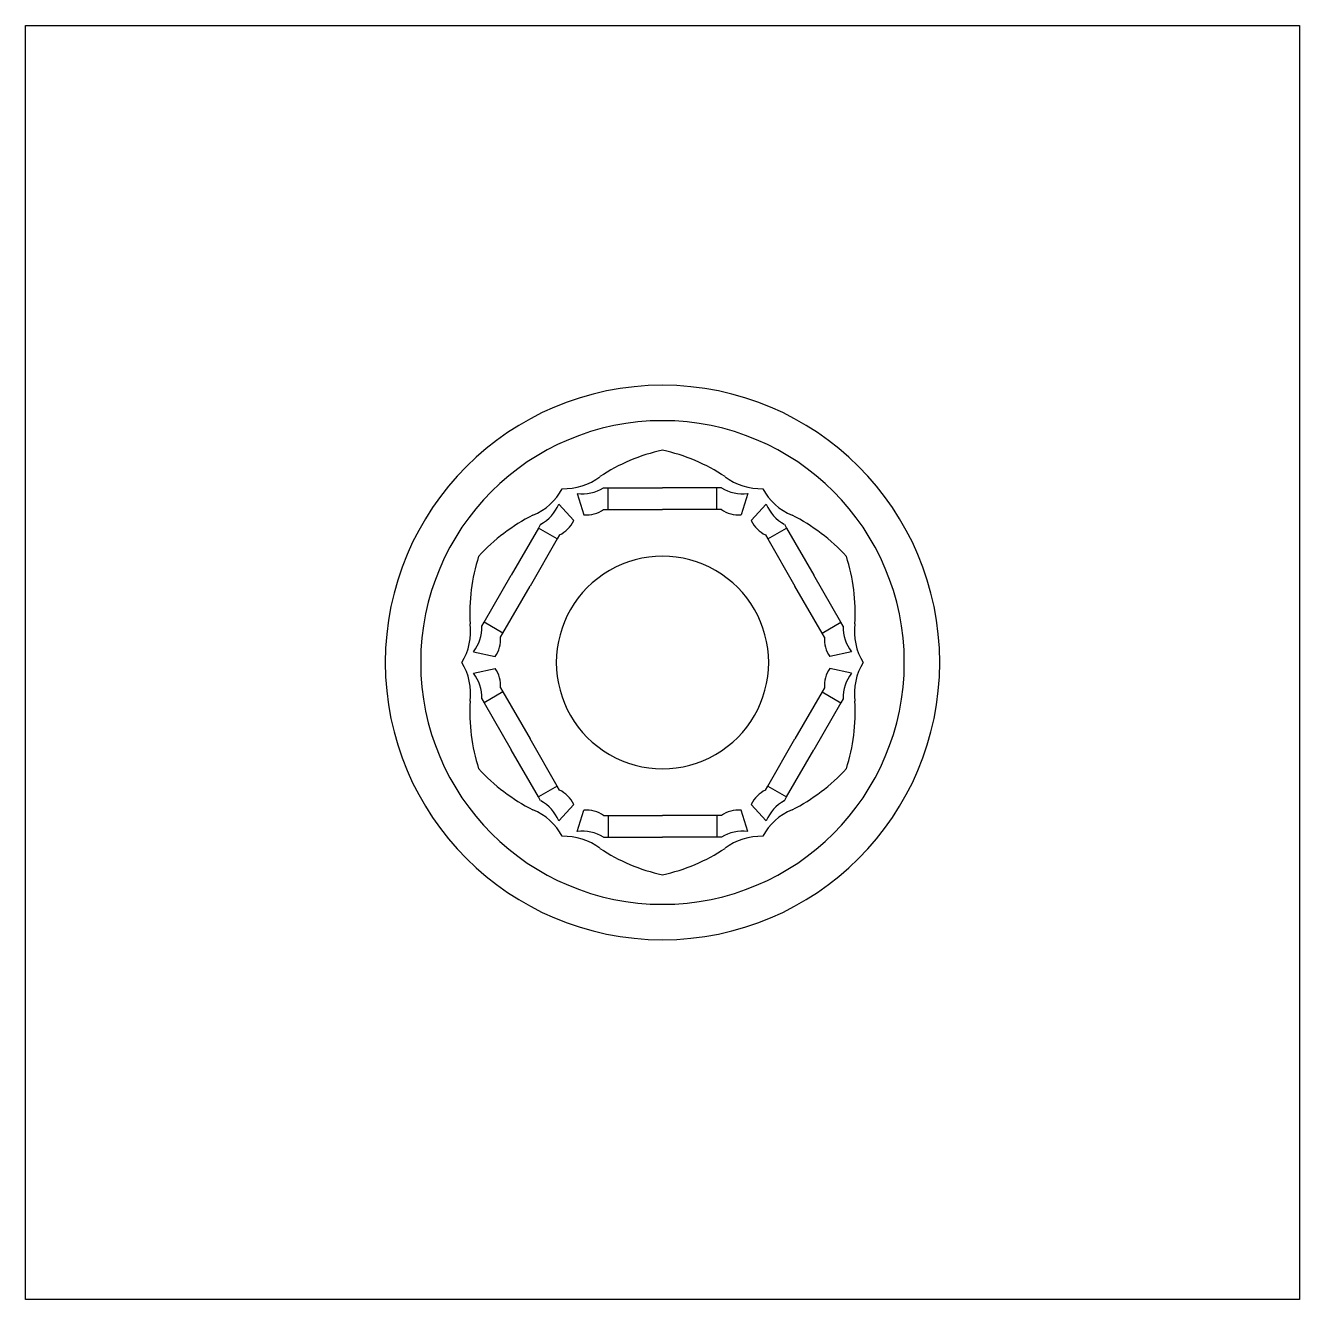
# Model space of a CAD drawing. Extents: x -54 to 54, y -54 to 54.
import ezdxf

# ---------------------------------------------------------------- set-up
doc = ezdxf.new("R2010")
doc.units = 0
doc.layers.add('default', color=7, linetype='CONTINUOUS')

msp = doc.modelspace()

# ---------------------------------------------------------------- linework, layer by layer
at = {"layer": 'default'}
for p, q in [((-54, -54), (-54, 54)), ((-54, 54), (54, 54)), ((54, 54), (54, -54)), ((-7.22, 14.33), (-6.66, 12.53)), ((-5, 14.81), (-4.61, 14.81)), ((-4.61, 14.81), (0, 14.81)), ((-4.61, 12.97), (-4.61, 14.81)), ((4.61, 14.81), (0, 14.81)), ((5, 14.81), (4.61, 14.81)), ((4.61, 12.97), (4.61, 14.81)), ((7.22, 14.33), (6.66, 12.53)), ((-8.8, 13.41), (-7.52, 12.03)), ((-5, 12.97), (-4.61, 12.97)), ((-4.61, 12.97), (0, 12.97)), ((4.61, 12.97), (0, 12.97)), ((5, 12.97), (4.61, 12.97)), ((8.8, 13.41), (7.52, 12.03)), ((-10.52, 11.4), (-12.82, 7.4)), ((-10.33, 11.73), (-10.52, 11.4)), ((-8.93, 10.48), (-10.52, 11.4)), ((-8.73, 10.81), (-8.93, 10.48)), ((8.73, 10.81), (8.93, 10.48)), ((8.93, 10.48), (10.52, 11.4)), ((10.33, 11.73), (10.52, 11.4)), ((10.52, 11.4), (12.82, 7.4)), ((-8.93, 10.48), (-11.23, 6.48)), ((8.93, 10.48), (11.23, 6.48)), ((-15.13, 3.41), (-12.82, 7.4)), ((-13.54, 2.49), (-11.23, 6.48)), ((13.54, 2.49), (11.23, 6.48)), ((15.13, 3.41), (12.82, 7.4)), ((-15.32, 3.08), (-15.13, 3.41)), ((-13.54, 2.49), (-15.13, 3.41)), ((13.54, 2.49), (15.13, 3.41)), ((15.32, 3.08), (15.13, 3.41)), ((-13.73, 2.16), (-13.54, 2.49)), ((13.73, 2.16), (13.54, 2.49)), ((-16.02, 0.91), (-14.18, 0.5)), ((16.02, 0.91), (14.18, 0.5)), ((-16.02, -0.91), (-14.18, -0.5)), ((16.02, -0.91), (14.18, -0.5)), ((-13.73, -2.16), (-13.54, -2.49)), ((13.73, -2.16), (13.54, -2.49)), ((-15.32, -3.08), (-15.13, -3.41)), ((-13.54, -2.49), (-15.13, -3.41)), ((-13.54, -2.49), (-11.23, -6.48)), ((13.54, -2.49), (11.23, -6.48)), ((13.54, -2.49), (15.13, -3.41)), ((15.32, -3.08), (15.13, -3.41)), ((-15.13, -3.41), (-12.82, -7.4)), ((15.13, -3.41), (12.82, -7.4)), ((-10.52, -11.4), (-12.82, -7.4)), ((-8.93, -10.48), (-11.23, -6.48)), ((8.93, -10.48), (11.23, -6.48)), ((10.52, -11.4), (12.82, -7.4)), ((-8.93, -10.48), (-10.52, -11.4)), ((-8.73, -10.81), (-8.93, -10.48)), ((8.73, -10.81), (8.93, -10.48)), ((8.93, -10.48), (10.52, -11.4)), ((-10.33, -11.73), (-10.52, -11.4)), ((10.33, -11.73), (10.52, -11.4)), ((-8.8, -13.41), (-7.52, -12.03)), ((-7.22, -14.33), (-6.66, -12.53)), ((7.22, -14.33), (6.66, -12.53)), ((8.8, -13.41), (7.52, -12.03)), ((-5, -12.97), (-4.61, -12.97)), ((-4.61, -12.97), (0, -12.97)), ((-4.61, -12.97), (-4.61, -14.81)), ((4.61, -12.97), (0, -12.97)), ((5, -12.97), (4.61, -12.97)), ((4.61, -12.97), (4.61, -14.81)), ((-5, -14.81), (-4.61, -14.81)), ((-4.61, -14.81), (0, -14.81)), ((4.61, -14.81), (0, -14.81)), ((5, -14.81), (4.61, -14.81)), ((54, -54), (-54, -54))]:
    msp.add_line(p, q, dxfattribs=at)
for centre, radius, start, end in [((0, 0), 23.5, 0, 180), ((0, 0), 20.5, 0, 180), ((3.41, 2.51), 15.86, 102.4152, 123.3774), ((-3.41, 2.51), 15.86, 56.6226, 77.5848), ((-8.35, 19.77), 5.04, 268.255, 307.1247), ((8.35, 19.77), 5.04, 232.8753, 271.745), ((-12.94, 17.12), 5.04, 292.8753, 331.745), ((-6.79, 17.72), 3.42, 262.7694, 301.6392), ((6.79, 17.72), 3.42, 238.3608, 277.2306), ((12.94, 17.12), 5.04, 208.255, 247.1247), ((-11.95, 14.74), 3.42, 298.3608, 337.2306), ((-6.45, 15.1), 2.58, 265.4249, 304.2947), ((6.45, 15.1), 2.58, 235.7053, 274.5751), ((11.95, 14.74), 3.42, 202.7694, 241.6392), ((-3.88, -1.7), 15.86, 116.6226, 137.5848), ((-9.85, 13.14), 2.58, 295.7053, 334.5751), ((9.85, 13.14), 2.58, 205.4249, 244.2947), ((3.88, -1.7), 15.86, 42.4152, 63.3774), ((-0.47, 4.21), 15.86, 162.4152, 183.3774), ((0, 0), 9, 60, 120), ((0.47, 4.21), 15.86, 356.6226, 17.5848), ((0, 0), 9, 120, 180), ((0, 0), 9, 0, 60), ((-21.3, 2.65), 5.04, 328.255, 7.1247), ((21.3, 2.65), 5.04, 172.8753, 211.745), ((-18.74, 2.98), 3.42, 322.7694, 1.6392), ((18.74, 2.98), 3.42, 178.3608, 217.2306), ((-16.3, 1.96), 2.58, 325.4249, 4.2947), ((16.3, 1.96), 2.58, 175.7053, 214.5751), ((0, 0), 23.5, 180, 0), ((0, 0), 20.5, 180, 0), ((-21.3, -2.65), 5.04, 352.8753, 31.745), ((0, 0), 9, 180, 240), ((0, 0), 9, 300, 0), ((-18.74, -2.98), 3.42, 358.3608, 37.2306), ((-16.3, -1.96), 2.58, 355.7053, 34.5751), ((16.3, -1.96), 2.58, 145.4249, 184.2947), ((18.74, -2.98), 3.42, 142.7694, 181.6392), ((21.3, -2.65), 5.04, 148.255, 187.1247), ((-0.47, -4.21), 15.86, 176.6226, 197.5848), ((0.47, -4.21), 15.86, 342.4152, 3.3774), ((0, 0), 9, 240, 300), ((-3.88, 1.7), 15.86, 222.4152, 243.3774), ((3.88, 1.7), 15.86, 296.6226, 317.5848), ((-11.95, -14.74), 3.42, 22.7694, 61.6392), ((-9.85, -13.14), 2.58, 25.4249, 64.2947), ((9.85, -13.14), 2.58, 115.7053, 154.5751), ((11.95, -14.74), 3.42, 118.3608, 157.2306), ((-12.94, -17.12), 5.04, 28.255, 67.1247), ((-6.45, -15.1), 2.58, 55.7053, 94.5751), ((6.45, -15.1), 2.58, 85.4249, 124.2947), ((12.94, -17.12), 5.04, 112.8753, 151.745), ((-8.35, -19.77), 5.04, 52.8753, 91.745), ((-6.79, -17.72), 3.42, 58.3608, 97.2306), ((6.79, -17.72), 3.42, 82.7694, 121.6392), ((8.35, -19.77), 5.04, 88.255, 127.1247), ((3.41, -2.51), 15.86, 236.6226, 257.5848), ((-3.41, -2.51), 15.86, 282.4152, 303.3774)]:
    msp.add_arc(centre, radius, start, end, dxfattribs=at)

doc.saveas('drawing.dxf')
